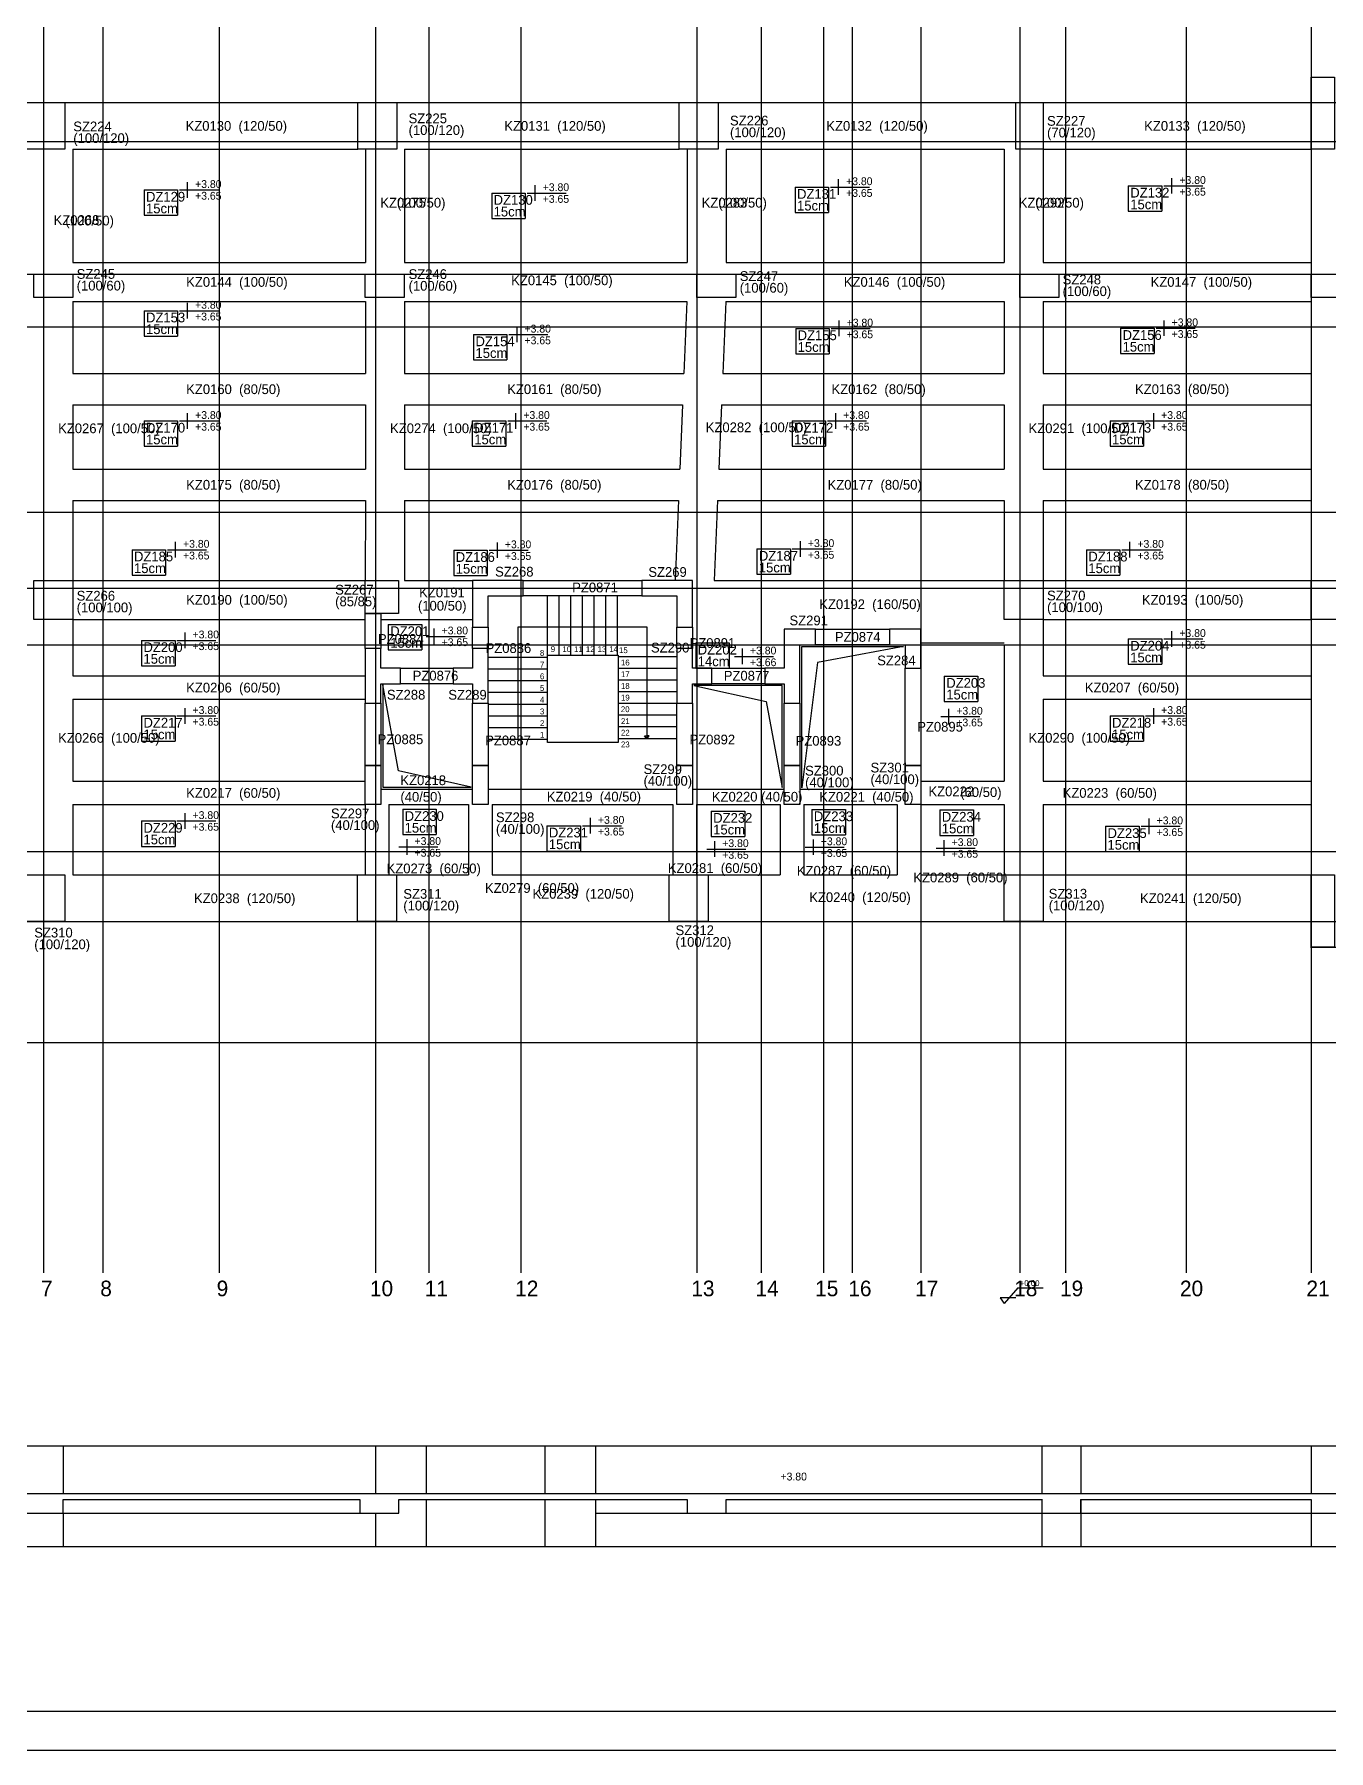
# Model space of a CAD drawing. Header units: millimetres. Extents: x -523454 to -504456, y -75378 to -66578.
# Drawn here: x -518998 to -515679, y -75378 to -70978 of the extents above; entities that cross this region are included whole.
import ezdxf

# ---------------------------------------------------------------- set-up
doc = ezdxf.new("R2010")
doc.units = ezdxf.units.MM
for name, color, linetype in [('KM Aks', 7, 'Continuous'), ('KM Döşeme Markası', 7, 'Continuous'), ('KM Döşeme Şaft', 7, 'Continuous'), ('KM Kesik', 7, 'Continuous'), ('KM Kesit', 7, 'Continuous'), ('KM Kesit görünüş', 7, 'Continuous'), ('KM Kiriş', 7, 'Continuous'), ('KM Kiriş Markası', 7, 'Continuous'), ('KM Kolon', 7, 'Continuous'), ('KM Kolon Markası', 7, 'Continuous'), ('KM Kot kesit', 7, 'Continuous'), ('KM Perde', 7, 'Continuous'), ('KM Perde Markası', 7, 'Continuous'), ('LGP-SLAB2', 7, 'Continuous'), ('REBAR_DET2', 7, 'Continuous'), ('REBAR_DET3', 7, 'Continuous'), ('SECTION2', 7, 'Continuous'), ('SECTION3', 7, 'Continuous'), ('TABLO', 7, 'Continuous'), ('VM Aks Markası', 7, 'Continuous'), ('VM Kiriş', 7, 'Continuous'), ('VM Merdiven', 7, 'Continuous'), ('VM Merdiven Yazı', 7, 'Continuous')]:
    doc.layers.add(name, color=color, linetype=linetype)

msp = doc.modelspace()

# ---------------------------------------------------------------- linework, layer by layer
at = {"layer": 'KM Aks'}
for p, q in [((-518974.5, -66997.4), (-518974.5, -74152.7)), ((-518822.4, -66997.4), (-518822.4, -74152.7)), ((-518524.5, -66997.4), (-518524.5, -74152.7)), ((-518123.5, -66997.4), (-518123.5, -74152.7)), ((-517987, -66997.4), (-517987, -74152.7)), ((-517751, -66997.4), (-517751, -74152.7)), ((-517299.5, -66997.4), (-517299.5, -74152.7)), ((-517134.5, -66997.4), (-517134.5, -74152.7)), ((-516974.5, -66997.4), (-516974.5, -74152.7)), ((-516901, -66997.4), (-516901, -74152.7)), ((-516725.5, -66997.4), (-516725.5, -74152.7)), ((-516471.5, -66997.4), (-516471.5, -74152.7)), ((-516354.5, -66997.4), (-516354.5, -74152.7)), ((-516044.5, -66997.4), (-516044.5, -74152.7)), ((-515724.5, -66997.4), (-515724.5, -74152.7)), ((-521159.5, -71152.4), (-507288.3, -71152.4)), ((-521159.5, -71252.4), (-507288.3, -71252.4)), ((-521159.5, -71592.4), (-507288.3, -71592.4)), ((-521159.5, -71727.4), (-507288.3, -71727.4)), ((-521159.5, -72202.4), (-507288.3, -72202.4)), ((-521159.5, -72397.4), (-507288.3, -72397.4)), ((-521159.5, -72542.4), (-507288.3, -72542.4)), ((-521159.5, -73072.4), (-507288.3, -73072.4)), ((-521159.5, -73252.4), (-507288.3, -73252.4)), ((-521159.5, -73562.4), (-507288.3, -73562.4))]:
    msp.add_line(p, q, dxfattribs=at)
at = {"layer": 'KM Döşeme Şaft'}
for points in [[(-516769.3, -72547.1), (-516990, -72588.3), (-517030.6, -72908.9), (-517030.6, -72547.1)], [(-517878.1, -72907.2), (-518064, -72866), (-518104.6, -72645.6), (-518104.6, -72907.2)], [(-517307, -72647.1), (-517121.3, -72688.4), (-517080.6, -72908.4), (-517080.6, -72647.1)]]:
    msp.add_lwpolyline(points, close=True, dxfattribs=at)
at = {"layer": 'KM Kesik'}
for p, q in [((-520718.9, -74595.8), (-507776.7, -74595.8)), ((-520744.5, -74854), (-507699.7, -74854))]:
    msp.add_line(p, q, dxfattribs=at)
at = {"layer": 'KM Kesit'}
for points in [[(-515624.5, -74718.8), (-515724.5, -74718.8), (-516314.5, -74718.8), (-516414.5, -74718.8), (-517224.6, -74718.8), (-517324.5, -74718.8), (-517559.4, -74718.8), (-518063.6, -74718.8), (-518163.6, -74718.8), (-518924.6, -74718.8), (-519024.6, -74718.8)], [(-519024.6, -74768.8), (-518924.6, -74768.8), (-518924.6, -74733.8), (-518163.6, -74733.8), (-518163.6, -74768.8), (-518063.6, -74768.8), (-518063.6, -74733.8), (-517559.4, -74733.8), (-517324.5, -74733.8), (-517324.5, -74768.8), (-517224.6, -74768.8), (-517224.6, -74733.8), (-516414.5, -74733.8), (-516414.5, -74768.8), (-516314.5, -74768.8), (-516314.5, -74733.8), (-515724.5, -74733.8), (-515724.5, -74768.8), (-515614.5, -74768.8)]]:
    msp.add_lwpolyline(points, dxfattribs=at)
at = {"layer": 'KM Kesit görünüş'}
for p, q in [((-518924.6, -74595.8), (-518924.6, -74718.8)), ((-518123.6, -74595.8), (-518123.6, -74718.8)), ((-517993.6, -74595.8), (-517993.6, -74718.8)), ((-517689.6, -74595.8), (-517689.6, -74718.8)), ((-517559.6, -74595.8), (-517559.6, -74718.8)), ((-516414.5, -74595.8), (-516414.5, -74718.8)), ((-516314.5, -74595.8), (-516314.5, -74718.8)), ((-515724.6, -74595.8), (-515724.6, -74718.8)), ((-517993.6, -74732.8), (-517993.6, -74854)), ((-517689.6, -74732.8), (-517689.6, -74854)), ((-517559.6, -74732.8), (-517559.6, -74854)), ((-516414.5, -74732.8), (-516414.5, -74854)), ((-516314.5, -74732.8), (-516314.5, -74854)), ((-518924.6, -74768.8), (-518924.6, -74854)), ((-518924.6, -74768.8), (-518163.6, -74768.8)), ((-518123.6, -74768.8), (-518123.6, -74854)), ((-517559.6, -74768.8), (-517324.5, -74768.8)), ((-517224.6, -74768.8), (-516414.5, -74768.8)), ((-516314.5, -74768.8), (-515724.5, -74768.8)), ((-515724.5, -74768.8), (-515724.6, -74854))]:
    msp.add_line(p, q, dxfattribs=at)
at = {"layer": 'KM Kiriş'}
for p, q in [((-518919.6, -71152.4), (-518168.6, -71152.4)), ((-518068.6, -71152.4), (-517344.5, -71152.4)), ((-517244.5, -71152.4), (-516511.5, -71152.4)), ((-516411.5, -71152.4), (-515724.6, -71152.4)), ((-518899.6, -71272.4), (-518168.6, -71272.4)), ((-518899.6, -71272.4), (-518899.6, -71562.4)), ((-518148.6, -71272.4), (-518148.6, -71562.4)), ((-518048.6, -71272.4), (-517344.5, -71272.4)), ((-518048.6, -71272.4), (-518048.6, -71562.4)), ((-517324.5, -71272.4), (-517324.5, -71562.4)), ((-517224.6, -71272.4), (-516511.5, -71272.4)), ((-517224.6, -71272.4), (-517224.6, -71562.4)), ((-516511.5, -71272.4), (-516511.5, -71562.4)), ((-516411.5, -71272.4), (-515724.6, -71272.4)), ((-516411.5, -71272.4), (-516411.5, -71562.4)), ((-515724.6, -71272.4), (-515724.5, -71562.4)), ((-518899.6, -71562.4), (-518148.6, -71562.4)), ((-518048.6, -71562.4), (-517324.5, -71562.4)), ((-517224.6, -71562.4), (-516511.5, -71562.4)), ((-516411.5, -71562.4), (-515724.5, -71562.4)), ((-518899.6, -71662.4), (-518148.6, -71662.4)), ((-518899.6, -71662.4), (-518899.6, -71847.4)), ((-518148.6, -71662.4), (-518148.6, -71847.4)), ((-518048.6, -71662.4), (-517325.4, -71662.4)), ((-518048.6, -71662.4), (-518048.6, -71847.4)), ((-517325.4, -71662.4), (-517333, -71847.4)), ((-517225.3, -71662.4), (-517232.9, -71847.4)), ((-517225.3, -71662.4), (-516511.5, -71662.4)), ((-516511.5, -71662.4), (-516511.5, -71847.4)), ((-516411.5, -71662.4), (-515724.5, -71662.4)), ((-516411.5, -71662.4), (-516411.5, -71847.4)), ((-515724.5, -71662.4), (-515724.5, -71847.4)), ((-518899.6, -71847.4), (-518148.6, -71847.4)), ((-518048.6, -71847.4), (-517333, -71847.4)), ((-517232.9, -71847.4), (-516511.5, -71847.4)), ((-516411.5, -71847.4), (-515724.5, -71847.4)), ((-518899.6, -71927.4), (-518148.6, -71927.4)), ((-518899.6, -71927.4), (-518899.6, -72092.4)), ((-518148.6, -71927.4), (-518148.6, -72092.4)), ((-518048.6, -71927.4), (-517336.3, -71927.4)), ((-518048.6, -71927.4), (-518048.6, -72092.4)), ((-517336.3, -71927.4), (-517343, -72092.4)), ((-517236.2, -71927.4), (-517243, -72092.4)), ((-517236.2, -71927.4), (-516511.5, -71927.4)), ((-516511.5, -71927.4), (-516511.5, -72092.4)), ((-516411.5, -71927.4), (-515724.5, -71927.4)), ((-516411.5, -71927.4), (-516411.5, -72092.4)), ((-515724.5, -71927.4), (-515724.5, -72092.4)), ((-518899.6, -72092.4), (-518148.6, -72092.4)), ((-518048.6, -72092.4), (-517343, -72092.4)), ((-517243, -72092.4), (-516511.5, -72092.4)), ((-516411.5, -72092.4), (-515724.5, -72092.4)), ((-518899.6, -72172.4), (-518148.6, -72172.4)), ((-518899.6, -72172.4), (-518899.6, -72377.4)), ((-518148.6, -72172.4), (-518149.6, -72377.4)), ((-518048.6, -72172.4), (-517346.3, -72172.4)), ((-518048.6, -72172.4), (-518048.6, -72377.4)), ((-517346.3, -72172.4), (-517354.7, -72377.4)), ((-517246.2, -72172.4), (-517254.7, -72377.4)), ((-517246.2, -72172.4), (-516511.5, -72172.4)), ((-516511.5, -72172.4), (-516511.5, -72377.4)), ((-516411.5, -72172.4), (-515724.5, -72172.4)), ((-516411.5, -72172.4), (-516411.5, -72377.4)), ((-515724.5, -72172.4), (-515724.6, -72377.4)), ((-518899.6, -72377.4), (-518149.6, -72377.4)), ((-518048.6, -72377.4), (-517874.6, -72377.4)), ((-517254.7, -72377.4), (-516511.5, -72377.4)), ((-516411.5, -72377.4), (-515724.6, -72377.4)), ((-518899.6, -72477.4), (-518149.6, -72477.4)), ((-518899.6, -72477.4), (-518899.6, -72622.4)), ((-518109.6, -72477.4), (-517874.6, -72477.4)), ((-516411.5, -72477.4), (-515724.6, -72477.4)), ((-516411.5, -72477.4), (-516411.5, -72622.4)), ((-515724.6, -72477.4), (-515724.5, -72622.4)), ((-516725.5, -72537.4), (-516511.5, -72537.4)), ((-516511.5, -72542.4), (-516511.5, -72892.4)), ((-518899.6, -72622.4), (-518149.6, -72622.4)), ((-516411.5, -72622.4), (-515724.5, -72622.4)), ((-518899.6, -72682.4), (-518149.6, -72682.4)), ((-518899.6, -72682.4), (-518899.6, -72892.4)), ((-516411.5, -72682.4), (-515724.5, -72682.4)), ((-516411.5, -72682.4), (-516411.5, -72892.4)), ((-515724.5, -72682.4), (-515724.5, -72892.4)), ((-518899.6, -72892.4), (-518149.6, -72892.4)), ((-516725.4, -72892.4), (-516511.5, -72892.4)), ((-516411.5, -72892.4), (-515724.5, -72892.4)), ((-518109.6, -72912.4), (-517874.6, -72912.4)), ((-517834.6, -72912.4), (-517350.6, -72912.4)), ((-517310.6, -72912.4), (-517075.5, -72912.4)), ((-517035.5, -72912.4), (-516765.4, -72912.4)), ((-518899.6, -72952.4), (-518149.6, -72952.4)), ((-518899.6, -72952.4), (-518899.6, -73132.4)), ((-518149.6, -72952.4), (-518149.6, -73132.4)), ((-518089.6, -72952.4), (-517884.6, -72952.4)), ((-518089.6, -72952.4), (-518089.6, -73132.4)), ((-517884.6, -72952.4), (-517884.6, -73132.4)), ((-517824.6, -72952.4), (-517360.6, -72952.4)), ((-517824.6, -72952.4), (-517824.6, -73132.4)), ((-517360.6, -72952.4), (-517360.6, -73132.4)), ((-517300.6, -72952.4), (-517085.5, -72952.4)), ((-517300.6, -72952.4), (-517300.6, -73132.4)), ((-517085.5, -72952.4), (-517085.5, -73132.4)), ((-517025.5, -72952.4), (-516785.5, -72952.4)), ((-517025.5, -72952.4), (-517025.5, -73132.4)), ((-516785.5, -72952.4), (-516785.5, -73132.4)), ((-516725.5, -72952.4), (-516725.5, -73132.4)), ((-516725.4, -72952.4), (-516511.5, -72952.4)), ((-516511.5, -72952.4), (-516511.5, -73132.4)), ((-516411.5, -72952.4), (-515724.5, -72952.4)), ((-516411.5, -72952.4), (-516411.5, -73132.4)), ((-515724.5, -72952.4), (-515724.6, -73132.4)), ((-518899.6, -73132.4), (-518169.6, -73132.4)), ((-518069.6, -73132.4), (-517884.6, -73132.4)), ((-517824.6, -73132.4), (-517370.6, -73132.4)), ((-517270.6, -73132.4), (-517085.5, -73132.4)), ((-517025.5, -73132.4), (-516785.5, -73132.4)), ((-516725.5, -73132.4), (-516511.5, -73132.4)), ((-516411.5, -73132.4), (-515724.6, -73132.4)), ((-518919.6, -73252.4), (-518169.6, -73252.4)), ((-518069.6, -73252.4), (-517824.6, -73252.4)), ((-517884.6, -73252.4), (-517370.6, -73252.4)), ((-517270.6, -73252.4), (-517025.5, -73252.4)), ((-517085.5, -73252.4), (-516725.5, -73252.4)), ((-516725.5, -73252.4), (-516511.5, -73252.4)), ((-516411.5, -73252.4), (-515724.6, -73252.4)), ((-515725.6, -73317.4), (-515399.5, -73317.4))]:
    msp.add_line(p, q, dxfattribs=at)
at = {"layer": 'KM Kolon'}
for points in [[(-515724.5, -71087.4), (-515664.5, -71087.4), (-515664.5, -71272.4), (-515724.5, -71272.4)], [(-519019.6, -71152.4), (-518919.6, -71152.4), (-518919.6, -71272.4), (-519019.6, -71272.4)], [(-518168.6, -71152.4), (-518068.6, -71152.4), (-518068.6, -71272.4), (-518168.6, -71272.4)], [(-517344.5, -71152.4), (-517244.5, -71152.4), (-517244.5, -71272.4), (-517344.5, -71272.4)], [(-516481.5, -71152.4), (-516411.5, -71152.4), (-516411.5, -71272.4), (-516481.5, -71272.4)], [(-518999.6, -71592.4), (-518899.6, -71592.4), (-518899.6, -71652.4), (-518999.6, -71652.4)], [(-518149.6, -71592.4), (-518049.6, -71592.4), (-518049.6, -71652.4), (-518149.6, -71652.4)], [(-517299.5, -71592.4), (-517199.6, -71592.4), (-517199.6, -71652.4), (-517299.5, -71652.4)], [(-516471.5, -71592.4), (-516371.5, -71592.4), (-516371.5, -71652.4), (-516471.5, -71652.4)], [(-515724.5, -71592.4), (-515624.5, -71592.4), (-515624.5, -71652.4), (-515724.5, -71652.4)], [(-518999.6, -72377.4), (-518899.6, -72377.4), (-518899.6, -72477.4), (-518999.6, -72477.4)], [(-518149.6, -72377.4), (-518064.6, -72377.4), (-518064.6, -72462.4), (-518149.6, -72462.4)], [(-517874.6, -72497.4), (-517834.6, -72497.4), (-517834.6, -72417.4), (-517744.6, -72417.4), (-517744.6, -72377.4), (-517874.6, -72377.4)], [(-517440.6, -72377.4), (-517440.6, -72417.4), (-517350.6, -72417.4), (-517350.6, -72497.4), (-517310.6, -72497.4), (-517310.6, -72377.4)], [(-516511.5, -72377.4), (-516411.5, -72377.4), (-516411.5, -72477.4), (-516511.5, -72477.4)], [(-515724.5, -72377.4), (-515624.5, -72377.4), (-515624.5, -72477.4), (-515724.5, -72477.4)], [(-517075.5, -72692.4), (-517035.5, -72692.4), (-517035.5, -72542.4), (-516995.5, -72542.4), (-516995.5, -72502.4), (-517075.5, -72502.4), (-517075.5, -72602.4), (-517125.5, -72602.4), (-517125.5, -72642.4), (-517075.5, -72642.4)], [(-516805.5, -72502.4), (-516805.5, -72542.4), (-516765.5, -72542.4), (-516765.5, -72602.4), (-516725.5, -72602.4), (-516725.5, -72502.4)], [(-518109.6, -72552.4), (-518149.6, -72552.4), (-518149.6, -72692.4), (-518109.6, -72692.4), (-518109.6, -72642.4), (-518059.6, -72642.4), (-518059.6, -72602.4), (-518109.6, -72602.4)], [(-517874.6, -72692.4), (-517834.6, -72692.4), (-517834.6, -72552.4), (-517874.6, -72552.4), (-517874.6, -72602.4), (-517924.6, -72602.4), (-517924.6, -72642.4), (-517874.6, -72642.4)], [(-517310.6, -72552.4), (-517350.6, -72552.4), (-517350.6, -72692.4), (-517310.6, -72692.4), (-517310.6, -72642.4), (-517260.6, -72642.4), (-517260.6, -72602.4), (-517310.6, -72602.4)], [(-518149.6, -72852.4), (-518109.6, -72852.4), (-518109.6, -72952.4), (-518149.6, -72952.4)], [(-517874.6, -72852.3), (-517834.6, -72852.3), (-517834.6, -72952.3), (-517874.6, -72952.3)], [(-517350.6, -72852.3), (-517310.6, -72852.3), (-517310.6, -72952.3), (-517350.6, -72952.3)], [(-517075.5, -72852.3), (-517035.5, -72852.3), (-517035.5, -72952.3), (-517075.5, -72952.3)], [(-516765.5, -72852.3), (-516725.5, -72852.3), (-516725.5, -72952.3), (-516765.5, -72952.3)], [(-519019.6, -73132.4), (-518919.6, -73132.4), (-518919.6, -73252.4), (-519019.6, -73252.4)], [(-518169.6, -73132.4), (-518069.6, -73132.4), (-518069.6, -73252.4), (-518169.6, -73252.4)], [(-517370.6, -73132.4), (-517270.6, -73132.4), (-517270.6, -73252.4), (-517370.6, -73252.4)], [(-516511.5, -73132.4), (-516411.5, -73132.4), (-516411.5, -73252.4), (-516511.5, -73252.4)], [(-515724.5, -73132.4), (-515664.5, -73132.4), (-515664.5, -73317.4), (-515724.5, -73317.4)]]:
    msp.add_lwpolyline(points, close=True, dxfattribs=at)
at = {"layer": 'KM Perde'}
for points in [[(-517744.6, -72377.4), (-517440.6, -72377.4), (-517440.6, -72417.4), (-517744.6, -72417.4)], [(-518109.6, -72462.4), (-518109.6, -72552.4), (-518149.6, -72552.4), (-518149.6, -72462.4)], [(-517834.6, -72497.4), (-517834.6, -72552.4), (-517874.6, -72552.4), (-517874.6, -72497.4)], [(-517310.6, -72497.4), (-517310.6, -72552.4), (-517350.6, -72552.4), (-517350.6, -72497.4)], [(-516995.5, -72502.4), (-516805.5, -72502.4), (-516805.5, -72542.4), (-516995.5, -72542.4)], [(-518059.6, -72602.4), (-517924.6, -72602.4), (-517924.6, -72642.4), (-518059.6, -72642.4)], [(-517260.6, -72602.4), (-517125.5, -72602.4), (-517125.5, -72642.4), (-517260.6, -72642.4)], [(-516725.5, -72602.4), (-516725.4, -72852.3), (-516765.4, -72852.3), (-516765.5, -72602.4)], [(-518109.6, -72692.4), (-518109.6, -72852.4), (-518149.6, -72852.4), (-518149.6, -72692.4)], [(-517834.6, -72692.4), (-517834.6, -72852.3), (-517874.6, -72852.3), (-517874.6, -72692.4)], [(-517310.6, -72692.4), (-517310.6, -72852.3), (-517350.6, -72852.3), (-517350.6, -72692.4)], [(-517035.5, -72692.4), (-517035.5, -72852.3), (-517075.5, -72852.3), (-517075.5, -72692.4)]]:
    msp.add_lwpolyline(points, close=True, dxfattribs=at)
at = {"layer": 'LGP-SLAB2'}
for p, q in [((-516193.1, -71366.1), (-516107.1, -71366.1)), ((-516193.1, -71366.1), (-516193.1, -71431.1)), ((-516107.1, -71366.1), (-516107.1, -71431.1)), ((-518716.8, -71376.5), (-518630.9, -71376.5)), ((-518716.8, -71376.5), (-518716.8, -71441.5)), ((-518630.9, -71376.5), (-518630.9, -71441.5)), ((-517825.5, -71384.6), (-517739.6, -71384.6)), ((-517825.5, -71384.6), (-517825.5, -71449.6)), ((-517739.6, -71384.6), (-517739.6, -71449.6)), ((-517047.5, -71369.3), (-516961.7, -71369.3)), ((-517047.5, -71369.3), (-517047.5, -71434.3)), ((-516961.7, -71369.3), (-516961.7, -71434.3)), ((-518716.8, -71441.5), (-518630.9, -71441.5)), ((-517825.5, -71449.6), (-517739.6, -71449.6)), ((-517047.5, -71434.3), (-516961.7, -71434.3)), ((-516193.1, -71431.1), (-516107.1, -71431.1)), ((-518716.8, -71686.1), (-518631, -71686.1)), ((-518716.8, -71686.1), (-518716.8, -71751.1)), ((-518631, -71686.1), (-518631, -71751.1)), ((-518716.8, -71751.1), (-518631, -71751.1)), ((-517872, -71747.2), (-517786.3, -71747.2)), ((-517872, -71747.2), (-517872, -71812.2)), ((-517786.3, -71747.2), (-517786.3, -71812.2)), ((-517046, -71731.7), (-516960.3, -71731.7)), ((-517046, -71731.7), (-517046, -71796.7)), ((-516960.3, -71731.7), (-516960.3, -71796.7)), ((-516212.8, -71731), (-516127, -71731)), ((-516212.8, -71731), (-516212.8, -71796)), ((-516127, -71731), (-516127, -71796)), ((-517046, -71796.7), (-516960.3, -71796.7)), ((-516212.8, -71796), (-516127, -71796)), ((-517872, -71812.2), (-517786.3, -71812.2)), ((-518716.8, -71968.6), (-518630.9, -71968.6)), ((-518716.8, -71968.6), (-518716.8, -72033.6)), ((-518630.9, -71968.6), (-518630.9, -72033.6)), ((-517875.1, -71968.6), (-517789.3, -71968.6)), ((-517875.1, -71968.6), (-517875.1, -72033.6)), ((-517789.3, -71968.6), (-517789.3, -72033.6)), ((-517055.1, -71968.6), (-516969.2, -71968.6)), ((-517055.1, -71968.6), (-517055.1, -72033.6)), ((-516969.2, -71968.6), (-516969.2, -72033.6)), ((-516239.8, -71968.6), (-516153.9, -71968.6)), ((-516239.8, -71968.6), (-516239.8, -72033.6)), ((-516153.9, -71968.6), (-516153.9, -72033.6)), ((-518716.8, -72033.6), (-518630.9, -72033.6)), ((-517875.1, -72033.6), (-517789.3, -72033.6)), ((-517055.1, -72033.6), (-516969.2, -72033.6)), ((-516239.8, -72033.6), (-516153.9, -72033.6)), ((-518747.6, -72298.8), (-518661.8, -72298.8)), ((-518747.6, -72298.8), (-518747.6, -72363.8)), ((-518661.8, -72298.8), (-518661.8, -72363.8)), ((-517922.7, -72300.1), (-517836.7, -72300.1)), ((-517922.7, -72300.1), (-517922.7, -72365.1)), ((-517836.7, -72300.1), (-517836.7, -72365.1)), ((-517145.5, -72297), (-517059.7, -72297)), ((-517145.5, -72297), (-517145.5, -72362)), ((-517059.7, -72297), (-517059.7, -72362)), ((-516300.6, -72298.9), (-516214.7, -72298.9)), ((-516300.6, -72298.9), (-516300.6, -72363.9)), ((-516214.7, -72298.9), (-516214.7, -72363.9)), ((-518747.6, -72363.8), (-518661.8, -72363.8)), ((-517922.7, -72365.1), (-517836.7, -72365.1)), ((-517145.5, -72362), (-517059.7, -72362)), ((-516300.6, -72363.9), (-516214.7, -72363.9)), ((-518090.6, -72490.2), (-518004.7, -72490.2)), ((-518090.6, -72490.2), (-518090.6, -72555.2)), ((-518004.7, -72490.2), (-518004.7, -72555.2)), ((-518723.3, -72531.2), (-518637.4, -72531.2)), ((-518723.3, -72531.2), (-518723.3, -72596.2)), ((-518637.4, -72531.2), (-518637.4, -72596.2)), ((-518090.6, -72555.2), (-518004.7, -72555.2)), ((-517302.2, -72537.6), (-517216.3, -72537.6)), ((-517302.2, -72537.6), (-517302.2, -72602.6)), ((-517216.3, -72537.6), (-517216.3, -72602.6)), ((-516193.2, -72527.5), (-516107.2, -72527.5)), ((-516193.2, -72527.5), (-516193.2, -72592.5)), ((-516107.2, -72527.5), (-516107.2, -72592.5)), ((-518723.3, -72596.2), (-518637.4, -72596.2)), ((-516193.2, -72592.5), (-516107.2, -72592.5)), ((-517302.2, -72602.6), (-517216.3, -72602.6)), ((-516664.9, -72622.8), (-516578.9, -72622.8)), ((-516664.9, -72622.8), (-516664.9, -72687.8)), ((-516578.9, -72622.8), (-516578.9, -72687.8)), ((-516664.9, -72687.8), (-516578.9, -72687.8)), ((-518723.3, -72724.9), (-518637.4, -72724.9)), ((-518723.3, -72724.9), (-518723.3, -72789.9)), ((-518637.4, -72724.9), (-518637.4, -72789.9)), ((-516239.8, -72724.9), (-516153.9, -72724.9)), ((-516239.8, -72724.9), (-516239.8, -72789.9)), ((-516153.9, -72724.9), (-516153.9, -72789.9)), ((-518723.3, -72789.9), (-518637.4, -72789.9)), ((-516239.8, -72789.9), (-516153.9, -72789.9)), ((-518723.3, -72994.3), (-518637.4, -72994.3)), ((-518723.3, -72994.3), (-518723.3, -73059.3)), ((-518637.4, -72994.3), (-518637.4, -73059.3)), ((-518053.6, -72964.2), (-517967.7, -72964.2)), ((-518053.6, -72964.2), (-518053.6, -73029.2)), ((-517967.7, -72964.2), (-517967.7, -73029.2)), ((-517262.5, -72968.9), (-517176.5, -72968.9)), ((-517262.5, -72968.9), (-517262.5, -73033.9)), ((-517176.5, -72968.9), (-517176.5, -73033.9)), ((-517004.4, -72964.8), (-516918.4, -72964.8)), ((-517004.4, -72964.8), (-517004.4, -73029.8)), ((-516918.4, -72964.8), (-516918.4, -73029.8)), ((-516676.4, -72966.1), (-516590.4, -72966.1)), ((-516676.4, -72966.1), (-516676.4, -73031.1)), ((-516590.4, -72966.1), (-516590.4, -73031.1)), ((-518053.6, -73029.2), (-517967.7, -73029.2)), ((-517683.9, -73006.5), (-517598, -73006.5)), ((-517683.9, -73006.5), (-517683.9, -73071.5)), ((-517598, -73006.5), (-517598, -73071.5)), ((-517262.5, -73033.9), (-517176.5, -73033.9)), ((-517004.4, -73029.8), (-516918.4, -73029.8)), ((-516676.4, -73031.1), (-516590.4, -73031.1)), ((-516251.4, -73007.9), (-516165.5, -73007.9)), ((-516251.4, -73007.9), (-516251.4, -73072.9)), ((-516165.5, -73007.9), (-516165.5, -73072.9)), ((-518723.3, -73059.3), (-518637.4, -73059.3)), ((-517683.9, -73071.5), (-517598, -73071.5)), ((-516251.4, -73072.9), (-516165.5, -73072.9))]:
    msp.add_line(p, q, dxfattribs=at)
at = {"layer": 'REBAR_DET2'}
for p, q in [((-518605.9, -71356.5), (-518605.9, -71396.5)), ((-517714.6, -71364.6), (-517714.6, -71404.6)), ((-516936.7, -71349.3), (-516936.7, -71389.3)), ((-516102.1, -71366.1), (-516002.1, -71366.1)), ((-516082.1, -71346.1), (-516082.1, -71386.1)), ((-518625.9, -71376.5), (-518525.9, -71376.5)), ((-517734.6, -71384.6), (-517634.6, -71384.6)), ((-516956.7, -71369.3), (-516856.7, -71369.3)), ((-518606, -71666.1), (-518606, -71706.1)), ((-518626, -71686.1), (-518526, -71686.1)), ((-516935.3, -71711.7), (-516935.3, -71751.7)), ((-516102, -71711), (-516102, -71751)), ((-517781.3, -71747.2), (-517681.3, -71747.2)), ((-517761.3, -71727.2), (-517761.3, -71767.2)), ((-516955.3, -71731.7), (-516855.3, -71731.7)), ((-516122, -71731), (-516022, -71731)), ((-518625.9, -71968.6), (-518525.9, -71968.6)), ((-518605.9, -71948.6), (-518605.9, -71988.6)), ((-517784.3, -71968.6), (-517684.3, -71968.6)), ((-517764.3, -71948.6), (-517764.3, -71988.6)), ((-516964.2, -71968.6), (-516864.2, -71968.6)), ((-516944.2, -71948.6), (-516944.2, -71988.6)), ((-516148.9, -71968.6), (-516048.9, -71968.6)), ((-516128.9, -71948.6), (-516128.9, -71988.6)), ((-518636.8, -72278.8), (-518636.8, -72318.8)), ((-517811.7, -72280.1), (-517811.7, -72320.1)), ((-517034.7, -72277), (-517034.7, -72317)), ((-516189.7, -72278.9), (-516189.7, -72318.9)), ((-518656.8, -72298.8), (-518556.8, -72298.8)), ((-517831.7, -72300.1), (-517731.7, -72300.1)), ((-517054.7, -72297), (-516954.7, -72297)), ((-516209.7, -72298.9), (-516109.7, -72298.9)), ((-518612.4, -72511.2), (-518612.4, -72551.2)), ((-517973.8, -72501), (-517973.8, -72541)), ((-516082.2, -72507.5), (-516082.2, -72547.5)), ((-518632.4, -72531.2), (-518532.4, -72531.2)), ((-517993.8, -72521), (-517893.8, -72521)), ((-517183.2, -72552.4), (-517183.2, -72592.4)), ((-516102.2, -72527.5), (-516002.2, -72527.5)), ((-517203.2, -72572.4), (-517103.2, -72572.4)), ((-518632.4, -72724.9), (-518532.4, -72724.9)), ((-518612.4, -72704.9), (-518612.4, -72744.9)), ((-516674.1, -72726.8), (-516574.1, -72726.8)), ((-516654.1, -72706.8), (-516654.1, -72746.8)), ((-516148.9, -72724.9), (-516048.9, -72724.9)), ((-516128.9, -72704.9), (-516128.9, -72744.9)), ((-518632.4, -72994.3), (-518532.4, -72994.3)), ((-518612.4, -72974.3), (-518612.4, -73014.3)), ((-517573, -72986.5), (-517573, -73026.5)), ((-516140.5, -72987.9), (-516140.5, -73027.9)), ((-517593, -73006.5), (-517493, -73006.5)), ((-516160.5, -73007.9), (-516060.5, -73007.9)), ((-518063.2, -73060.8), (-517963.2, -73060.8)), ((-518043.2, -73040.8), (-518043.2, -73080.8)), ((-517274.2, -73066.2), (-517174.2, -73066.2)), ((-517254.2, -73046.2), (-517254.2, -73086.2)), ((-517021.6, -73061.4), (-516921.6, -73061.4)), ((-517001.6, -73041.4), (-517001.6, -73081.4)), ((-516686.1, -73063.6), (-516586.1, -73063.6)), ((-516666.1, -73043.6), (-516666.1, -73083.5))]:
    msp.add_line(p, q, dxfattribs=at)
at = {"layer": 'SECTION2'}
for p, q in [((-516481.5, -74216.4), (-516521.5, -74216.4)), ((-516521.5, -74216.4), (-516511.5, -74231.4)), ((-516476.5, -74191.4), (-516511.5, -74231.4)), ((-516476.5, -74191.4), (-516411.5, -74191.4))]:
    msp.add_line(p, q, dxfattribs=at)
at = {"layer": 'TABLO'}
for points in [[(-521453.6, -66577.6), (-504456.1, -66577.6), (-504456.1, -75377.6), (-521453.6, -75377.6)], [(-521353.6, -66677.6), (-504556.1, -66677.6), (-504556.1, -75277.6), (-521353.6, -75277.6)]]:
    msp.add_lwpolyline(points, close=True, dxfattribs=at)
at = {"layer": 'VM Kiriş'}
for p, q in [((-517682.5, -72569.3), (-517682.5, -72417.3)), ((-517502.5, -72569.3), (-517502.5, -72416.8)), ((-517682.5, -72575.3), (-517834.5, -72575.3)), ((-517349.5, -72573.3), (-517501.5, -72573.3)), ((-517682.5, -72785.3), (-517834.5, -72785.3)), ((-517349.5, -72783.3), (-517501.5, -72783.3))]:
    msp.add_line(p, q, dxfattribs=at)
at = {"layer": 'VM Merdiven'}
for p, q in [((-517652.5, -72568.8), (-517652.5, -72416.8)), ((-517622.5, -72568.8), (-517622.5, -72416.8)), ((-517592.5, -72568.8), (-517592.5, -72416.8)), ((-517562.5, -72568.8), (-517562.5, -72416.8)), ((-517532.5, -72569.3), (-517532.5, -72417.3)), ((-517682.5, -72605.3), (-517834.5, -72605.3)), ((-517682.5, -72635.3), (-517834.5, -72635.3)), ((-517349.5, -72603.3), (-517501.5, -72603.3)), ((-517349.5, -72633.3), (-517501.5, -72633.3)), ((-517682.5, -72665.3), (-517834.5, -72665.3)), ((-517349.5, -72663.3), (-517501.5, -72663.3)), ((-517682.5, -72695.3), (-517834.5, -72695.3)), ((-517682.5, -72725.3), (-517834.5, -72725.3)), ((-517349.5, -72693.3), (-517501.5, -72693.3)), ((-517349.5, -72723.3), (-517501.5, -72723.3)), ((-517682.5, -72755.3), (-517834.5, -72755.3)), ((-517349.5, -72753.3), (-517501.5, -72753.3))]:
    msp.add_line(p, q, dxfattribs=at)
for points in [[(-517757.5, -72787.3), (-517757.5, -72496.3), (-517427.5, -72496.3), (-517427.5, -72783.3)], [(-517427.5, -72783.3), (-517433.6, -72776.1), (-517427.5, -72776.1)], [(-517427.5, -72783.3), (-517421.4, -72776.1), (-517427.5, -72776.1)]]:
    msp.add_lwpolyline(points, dxfattribs=at)
msp.add_lwpolyline([(-517682.5, -72569.3), (-517501.5, -72569.3), (-517501.5, -72793.3), (-517682.5, -72793.3)], close=True, dxfattribs=at)

# ---------------------------------------------------------------- texts
at = {"layer": 'KM Döşeme Markası'}
for s, p in [('15cm', (-518711.8, -71436.5)), ('DZ129', (-518711.8, -71406.5)), ('DZ130', (-517820.5, -71414.6)), ('15cm', (-517042.5, -71429.3)), ('DZ131', (-517042.5, -71399.3)), ('15cm', (-516188.1, -71426.1)), ('DZ132', (-516188.1, -71396.1)), ('15cm', (-517820.5, -71444.6)), ('DZ153', (-518711.8, -71716.1)), ('15cm', (-518711.8, -71746.1)), ('DZ154', (-517867, -71777.2)), ('DZ155', (-517041, -71761.7)), ('DZ156', (-516207.8, -71761)), ('15cm', (-517867, -71807.2)), ('15cm', (-517041, -71791.7)), ('15cm', (-516207.8, -71791)), ('DZ170', (-518711.8, -71998.6)), ('DZ171', (-517870.1, -71998.6)), ('DZ172', (-517050.1, -71998.6)), ('DZ173', (-516234.8, -71998.6)), ('15cm', (-518711.8, -72028.6)), ('15cm', (-517870.1, -72028.6)), ('15cm', (-517050.1, -72028.6)), ('15cm', (-516234.8, -72028.6)), ('15cm', (-518742.6, -72358.8)), ('DZ185', (-518742.6, -72328.8)), ('15cm', (-517917.7, -72360.1)), ('DZ186', (-517917.7, -72330.1)), ('15cm', (-517140.5, -72357)), ('DZ187', (-517140.5, -72327)), ('15cm', (-516295.6, -72358.9)), ('DZ188', (-516295.6, -72328.9)), ('DZ201', (-518085.6, -72520.2)), ('DZ200', (-518718.3, -72561.2)), ('15cm', (-518085.6, -72550.2)), ('DZ202', (-517297.2, -72567.6)), ('DZ204', (-516188.2, -72557.5)), ('15cm', (-518718.3, -72591.2)), ('14cm', (-517297.2, -72597.6)), ('15cm', (-516188.2, -72587.5)), ('DZ203', (-516659.9, -72652.8)), ('15cm', (-516659.9, -72682.8)), ('DZ217', (-518718.3, -72754.9)), ('DZ218', (-516234.8, -72754.9)), ('15cm', (-518718.3, -72784.9)), ('15cm', (-516234.8, -72784.9)), ('DZ230', (-518048.6, -72994.2)), ('DZ232', (-517257.5, -72998.9)), ('DZ233', (-516999.4, -72994.8)), ('DZ234', (-516671.4, -72996.1)), ('15cm', (-518718.3, -73054.3)), ('DZ229', (-518718.3, -73024.3)), ('15cm', (-518048.6, -73024.2)), ('DZ231', (-517678.9, -73036.5)), ('15cm', (-517257.5, -73028.9)), ('15cm', (-516999.4, -73024.8)), ('15cm', (-516671.4, -73026.1)), ('DZ235', (-516246.4, -73037.9)), ('15cm', (-517678.9, -73066.5)), ('15cm', (-516246.4, -73067.9))]:
    msp.add_text(s, height=25, dxfattribs=at).set_placement(p)
at = {"layer": 'KM Kiriş Markası'}
for s, p in [('KZ0130  (120/50)', (-518610.3, -71224.9)), ('KZ0131  (120/50)', (-517793.2, -71224.9)), ('KZ0132  (120/50)', (-516967.5, -71224.9)), ('KZ0133  (120/50)', (-516152.4, -71224.9)), ('KZ0275', (-518111, -71421.8)), ('(100/50)', (-518068.5, -71421.8)), ('KZ0283', (-517287, -71421.8)), ('(100/50)', (-517244.5, -71421.8)), ('KZ0292', (-516474, -71421.8)), ('(100/50)', (-516431.5, -71421.8)), ('KZ0268', (-518948.7, -71466.3)), ('(100/50)', (-518918.6, -71467.6)), ('KZ0144  (100/50)', (-518608.8, -71624.9)), ('KZ0145  (100/50)', (-517775.4, -71620.8)), ('KZ0146  (100/50)', (-516922.6, -71624.9)), ('KZ0147  (100/50)', (-516136, -71624.9)), ('KZ0160  (80/50)', (-518608.8, -71899.9)), ('KZ0161  (80/50)', (-517785.6, -71899.9)), ('KZ0162  (80/50)', (-516954.1, -71899.9)), ('KZ0163  (80/50)', (-516175.9, -71899.9)), ('KZ0267  (100/50)', (-518937.1, -72000.2)), ('KZ0274  (100/50)', (-518086, -72000.1)), ('KZ0282  (100/50)', (-517276.6, -71997.6)), ('KZ0291  (100/50)', (-516449, -72000.1)), ('KZ0175  (80/50)', (-518608.8, -72144.9)), ('KZ0176  (80/50)', (-517785.6, -72144.9)), ('KZ0177  (80/50)', (-516964.2, -72144.9)), ('KZ0178  (80/50)', (-516175.9, -72144.9)), ('KZ0190  (100/50)', (-518608.8, -72439.9)), ('KZ0191', (-518011.5, -72420.9)), ('KZ0193  (100/50)', (-516158.3, -72439.9)), ('(100/50)', (-518014.5, -72455)), ('KZ0192  (160/50)', (-516985.5, -72451.2)), ('KZ0206  (60/50)', (-518608.8, -72664.9)), ('KZ0207  (60/50)', (-516304.5, -72664.9)), ('KZ0266  (100/50)', (-518937.1, -72793.8)), ('KZ0290  (100/50)', (-516449, -72793.6)), ('KZ0218', (-518059.6, -72902.4)), ('KZ0222', (-516705.6, -72930.9)), ('(60/50)', (-516624.1, -72932.9)), ('KZ0217  (60/50)', (-518608.8, -72934.9)), ('(40/50)', (-518059.6, -72944.9)), ('KZ0219  (40/50)', (-517684.1, -72944.4)), ('KZ0220 (40/50)', (-517261, -72944.6)), ('KZ0221  (40/50)', (-516985.5, -72944.9)), ('KZ0223  (60/50)', (-516361.5, -72934.9)), ('KZ0273  (60/50)', (-518094.9, -73128.4)), ('KZ0281  (60/50)', (-517373.8, -73127.5)), ('KZ0287  (60/50)', (-517043, -73134.4)), ('KZ0289  (60/50)', (-516744.4, -73151.7)), ('KZ0279  (60/50)', (-517842.8, -73178.7)), ('KZ0239  (120/50)', (-517720.8, -73193.6)), ('KZ0238  (120/50)', (-518588.8, -73204.9)), ('KZ0240  (120/50)', (-517011.2, -73202.2)), ('KZ0241  (120/50)', (-516163.1, -73204.9))]:
    msp.add_text(s, height=25, dxfattribs=at).set_placement(p)
at = {"layer": 'KM Kolon Markası'}
for s, p in [('SZ225', (-518038.6, -71205.6)), ('SZ226', (-517214.5, -71211.3)), ('SZ227', (-516401.5, -71212)), ('SZ224', (-518898.3, -71226.3)), ('(100/120)', (-518898.3, -71256.3)), ('(100/120)', (-518038.6, -71235.6)), ('(100/120)', (-517214.5, -71241.3)), ('(70/120)', (-516401.5, -71242)), ('SZ245', (-518889.6, -71604.4)), ('SZ246', (-518038.6, -71604.9)), ('SZ247', (-517189.5, -71609.9)), ('(100/60)', (-518889.6, -71634.4)), ('(100/60)', (-518038.6, -71634.9)), ('(100/60)', (-517189.5, -71639.9)), ('SZ248', (-516361.5, -71618.7)), ('(100/60)', (-516361.5, -71648.7)), ('SZ268', (-517816.7, -72367.7)), ('SZ269', (-517423.8, -72368.5)), ('SZ266', (-518889.6, -72429.4)), ('SZ267', (-518226.8, -72413.9)), ('(85/85)', (-518226.8, -72443.9)), ('SZ270', (-516401.5, -72428.8)), ('(100/100)', (-518889.6, -72459.4)), ('SZ291', (-517061.9, -72492.7)), ('(100/100)', (-516401.5, -72458.8)), ('SZ290', (-517417.1, -72562.4)), ('SZ284', (-516837, -72595.3)), ('SZ288', (-518094.1, -72683.1)), ('SZ289', (-517936.7, -72683.3)), ('SZ299', (-517436.1, -72874)), ('SZ300', (-517021.9, -72877.8)), ('SZ301', (-516854.2, -72869.9)), ('(40/100)', (-517436.1, -72904)), ('(40/100)', (-517021.9, -72907.8)), ('(40/100)', (-516854.2, -72899.9)), ('SZ297', (-518237.6, -72987.4)), ('(40/100)', (-518237.6, -73017.4)), ('SZ298', (-517814.6, -72997.3)), ('(40/100)', (-517814.6, -73027.3)), ('SZ311', (-518052.1, -73193.7)), ('SZ313', (-516397.3, -73193.3)), ('(100/120)', (-518052.1, -73223.7)), ('(100/120)', (-516397.3, -73223.3)), ('SZ310', (-518998.3, -73293)), ('(100/120)', (-518998.3, -73323)), ('SZ312', (-517354.1, -73286.9)), ('(100/120)', (-517354.1, -73316.9))]:
    msp.add_text(s, height=25, dxfattribs=at).set_placement(p)
at = {"layer": 'KM Kot kesit'}
msp.add_text('+3.80', height=20, dxfattribs=at).set_placement((-517084.9, -74684.9))
at = {"layer": 'KM Perde Markası'}
for s, p in [('PZ0871 ', (-517619.1, -72408.2)), ('PZ0874 ', (-516945.5, -72534.9)), ('PZ0884 ', (-518117.1, -72540.2)), ('PZ0886', (-517841.1, -72563.6)), ('PZ0891', (-517318, -72550.6)), ('PZ0876 ', (-518028, -72634.2)), ('PZ0877 ', (-517230.4, -72634.4)), ('PZ0885 ', (-518118, -72797.4)), ('PZ0887 ', (-517842.1, -72800.3)), ('PZ0892 ', (-517318.4, -72798)), ('PZ0893 ', (-517046.2, -72801.3)), ('PZ0895 ', (-516734.3, -72765.2))]:
    msp.add_text(s, height=25, dxfattribs=at).set_placement(p)
at = {"layer": 'REBAR_DET3'}
for s, p in [('+3.80', (-518585.9, -71371.5)), ('+3.80', (-517694.6, -71379.6)), ('+3.80', (-516916.7, -71364.3)), ('+3.80', (-516062.1, -71361.1)), ('+3.65', (-518585.9, -71401.5)), ('+3.65', (-517694.6, -71409.6)), ('+3.65', (-516916.7, -71394.3)), ('+3.65', (-516062.1, -71391.1)), ('+3.80', (-518586, -71681.1)), ('+3.65', (-518586, -71711.1)), ('+3.80', (-516915.3, -71726.7)), ('+3.80', (-516082, -71726)), ('+3.80', (-517741.3, -71742.2)), ('+3.65', (-517741.3, -71772.2)), ('+3.65', (-516915.3, -71756.7)), ('+3.65', (-516082, -71756)), ('+3.80', (-518585.9, -71963.6)), ('+3.65', (-518585.9, -71993.6)), ('+3.80', (-517744.3, -71963.6)), ('+3.65', (-517744.3, -71993.6)), ('+3.80', (-516924.2, -71963.6)), ('+3.65', (-516924.2, -71993.6)), ('+3.80', (-516108.9, -71963.6)), ('+3.65', (-516108.9, -71993.6)), ('+3.80', (-518616.8, -72293.8)), ('+3.80', (-517791.7, -72295.1)), ('+3.80', (-517014.7, -72292)), ('+3.80', (-516169.7, -72293.9)), ('+3.65', (-518616.8, -72323.8)), ('+3.65', (-517791.7, -72325.1)), ('+3.65', (-517014.7, -72322)), ('+3.65', (-516169.7, -72323.9)), ('+3.80', (-518592.4, -72526.2)), ('+3.80', (-517953.8, -72516)), ('+3.80', (-516062.2, -72522.5)), ('+3.65', (-518592.4, -72556.2)), ('+3.65', (-517953.8, -72546)), ('+3.80', (-517163.2, -72567.4)), ('+3.65', (-516062.2, -72552.5)), ('+3.66', (-517163.2, -72597.4)), ('+3.80', (-518592.4, -72719.9)), ('+3.65', (-518592.4, -72749.9)), ('+3.80', (-516634.1, -72721.8)), ('+3.65', (-516634.1, -72751.8)), ('+3.80', (-516108.9, -72719.9)), ('+3.65', (-516108.9, -72749.9)), ('+3.80', (-518592.4, -72989.3)), ('+3.80', (-517553, -73001.5)), ('+3.80', (-516120.5, -73002.9)), ('+3.65', (-518592.4, -73019.3)), ('+3.80', (-518023.2, -73055.8)), ('+3.65', (-517553, -73031.5)), ('+3.80', (-516981.6, -73056.4)), ('+3.80', (-516646.1, -73058.6)), ('+3.65', (-516120.5, -73032.9)), ('+3.65', (-518023.2, -73085.8)), ('+3.80', (-517234.2, -73061.2)), ('+3.65', (-517234.2, -73091.2)), ('+3.65', (-516981.6, -73086.4)), ('+3.65', (-516646.1, -73088.5))]:
    msp.add_text(s, height=20, dxfattribs=at).set_placement(p)
at = {"layer": 'SECTION3'}
msp.add_text('+0.00', height=15, dxfattribs=at).set_placement((-516471.5, -74186.4))
at = {"layer": 'VM Aks Markası'}
for s, p in [('7', (-518981.1, -74212.7)), ('8', (-518829.1, -74212.7)), ('9', (-518530.7, -74212.7)), ('10', (-518137.7, -74212.7)), ('11', (-517997, -74212.7)), ('12', (-517765.2, -74212.7)), ('13', (-517313.7, -74212.7)), ('14', (-517149.2, -74212.7)), ('15', (-516996.1, -74212.7)), ('16', (-516911.1, -74212.7)), ('17', (-516739.7, -74212.7)), ('18', (-516485.7, -74212.7)), ('19', (-516368.3, -74212.7)), ('20', (-516060.7, -74212.7)), ('21', (-515736.4, -74212.7))]:
    msp.add_text(s, height=40, dxfattribs=at).set_placement(p)
at = {"layer": 'VM Merdiven Yazı'}
for s, p in [('8', (-517701.7, -72571)), ('9', (-517674, -72561.2)), ('10', (-517644, -72561.4)), ('11', (-517614, -72561.4)), ('12', (-517584, -72561.4)), ('13', (-517554, -72561.4)), ('14', (-517524, -72561.2)), ('15', (-517499, -72564)), ('7', (-517701.7, -72601)), ('16', (-517494, -72595.6)), ('6', (-517701.7, -72631)), ('17', (-517494, -72625.6)), ('18', (-517494, -72655.6)), ('4', (-517701.7, -72691)), ('5', (-517701.7, -72661)), ('19', (-517494, -72685.6)), ('3', (-517701.7, -72721)), ('20', (-517494.3, -72715.3)), ('21', (-517494, -72746)), ('2', (-517701.7, -72751)), ('1', (-517701.8, -72780.8)), ('22', (-517494, -72775.6)), ('23', (-517494, -72805.6))]:
    msp.add_text(s, height=15, dxfattribs=at).set_placement(p)

doc.saveas('drawing.dxf')
